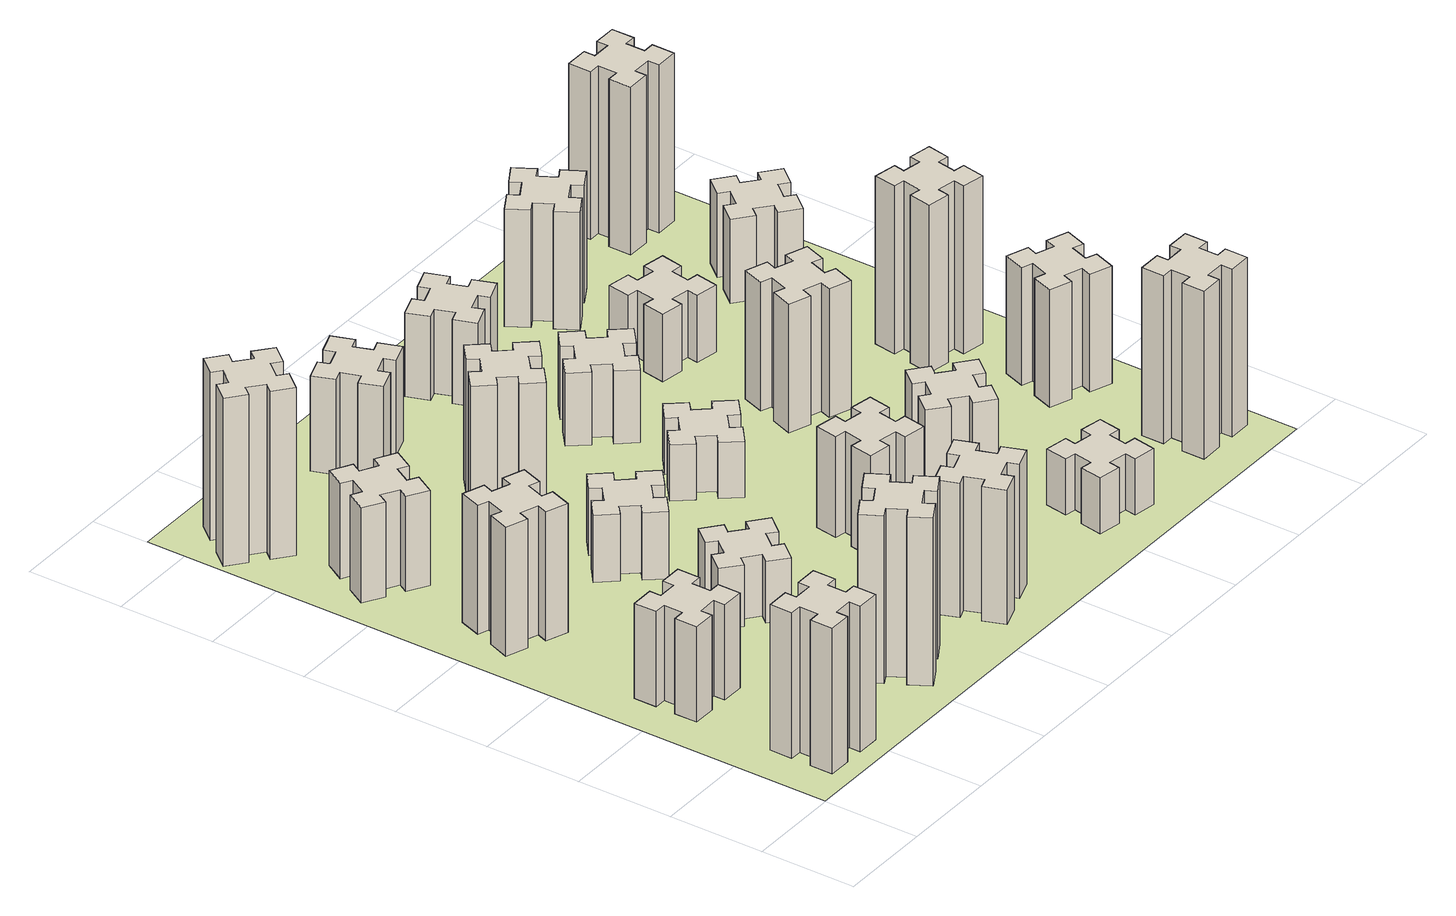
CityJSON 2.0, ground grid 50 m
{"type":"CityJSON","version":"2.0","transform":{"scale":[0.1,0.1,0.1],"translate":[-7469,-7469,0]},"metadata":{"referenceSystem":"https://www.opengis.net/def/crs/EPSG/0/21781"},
"CityObjects":{
"building1":{"type":"Building","attributes":{"class":"1000","function":"1000","usage":"1000","yearOfConstruction":2016,"roofType":"1000","measuredHeight":78,"storeysAboveGround":30,"storeysBelowGround":0},"geometry":[{"type":"Solid","lod":"1","boundaries":[[[[0,1,2,3,4,5,6,7,8,9,10,11,12,13,14,15,16,17,18,19]],[[17,16,20,21]],[[16,15,22,20]],[[15,14,23,22]],[[14,13,24,23]],[[13,12,25,24]],[[12,11,26,25]],[[11,10,27,26]],[[10,9,28,27]],[[9,8,29,28]],[[8,7,30,29]],[[7,6,31,30]],[[6,5,32,31]],[[5,4,33,32]],[[4,3,34,33]],[[3,2,35,34]],[[2,1,36,35]],[[1,0,37,36]],[[0,19,38,37]],[[19,18,39,38]],[[18,17,21,39]],[[24,25,26,27,28,29,30,31,32,33,34,35,36,37,38,39,21,20,22,23]]]]}]},
"building2":{"type":"Building","attributes":{"class":"1000","function":"1000","usage":"1000","yearOfConstruction":2016,"roofType":"1000","measuredHeight":51,"storeysAboveGround":30,"storeysBelowGround":0},"geometry":[{"type":"Solid","lod":"1","boundaries":[[[[40,41,42,43,44,45,46,47,48,49,50,51,52,53,54,55,56,57,58,59]],[[57,56,60,61]],[[56,55,62,60]],[[55,54,63,62]],[[54,53,64,63]],[[53,52,65,64]],[[52,51,66,65]],[[51,50,67,66]],[[50,49,68,67]],[[49,48,69,68]],[[48,47,70,69]],[[47,46,71,70]],[[46,45,72,71]],[[45,44,73,72]],[[44,43,74,73]],[[43,42,75,74]],[[42,41,76,75]],[[41,40,77,76]],[[40,59,78,77]],[[59,58,79,78]],[[58,57,61,79]],[[64,65,66,67,68,69,70,71,72,73,74,75,76,77,78,79,61,60,62,63]]]]}]},
"building3":{"type":"Building","attributes":{"class":"1000","function":"1000","usage":"1000","yearOfConstruction":2016,"roofType":"1000","measuredHeight":69,"storeysAboveGround":30,"storeysBelowGround":0},"geometry":[{"type":"Solid","lod":"1","boundaries":[[[[80,81,82,83,84,85,86,87,88,89,90,91,92,93,94,95,96,97,98,99]],[[97,96,100,101]],[[96,95,102,100]],[[95,94,103,102]],[[94,93,104,103]],[[93,92,105,104]],[[92,91,106,105]],[[91,90,107,106]],[[90,89,108,107]],[[89,88,109,108]],[[88,87,110,109]],[[87,86,111,110]],[[86,85,112,111]],[[85,84,113,112]],[[84,83,114,113]],[[83,82,115,114]],[[82,81,116,115]],[[81,80,117,116]],[[80,99,118,117]],[[99,98,119,118]],[[98,97,101,119]],[[104,105,106,107,108,109,110,111,112,113,114,115,116,117,118,119,101,100,102,103]]]]}]},
"building4":{"type":"Building","attributes":{"class":"1000","function":"1000","usage":"1000","yearOfConstruction":2016,"roofType":"1000","measuredHeight":51,"storeysAboveGround":30,"storeysBelowGround":0},"geometry":[{"type":"Solid","lod":"1","boundaries":[[[[120,121,122,123,124,125,126,127,128,129,130,131,132,133,134,135,136,137,138,139]],[[137,136,140,141]],[[136,135,142,140]],[[135,134,143,142]],[[134,133,144,143]],[[133,132,145,144]],[[132,131,146,145]],[[131,130,147,146]],[[130,129,148,147]],[[129,128,149,148]],[[128,127,150,149]],[[127,126,151,150]],[[126,125,152,151]],[[125,124,153,152]],[[124,123,154,153]],[[123,122,155,154]],[[122,121,156,155]],[[121,120,157,156]],[[120,139,158,157]],[[139,138,159,158]],[[138,137,141,159]],[[144,145,146,147,148,149,150,151,152,153,154,155,156,157,158,159,141,140,142,143]]]]}]},
"building5":{"type":"Building","attributes":{"class":"1000","function":"1000","usage":"1000","yearOfConstruction":2016,"roofType":"1000","measuredHeight":90,"storeysAboveGround":30,"storeysBelowGround":0},"geometry":[{"type":"Solid","lod":"1","boundaries":[[[[160,161,162,163,164,165,166,167,168,169,170,171,172,173,174,175,176,177,178,179]],[[177,176,180,181]],[[176,175,182,180]],[[175,174,183,182]],[[174,173,184,183]],[[173,172,185,184]],[[172,171,186,185]],[[171,170,187,186]],[[170,169,188,187]],[[169,168,189,188]],[[168,167,190,189]],[[167,166,191,190]],[[166,165,192,191]],[[165,164,193,192]],[[164,163,194,193]],[[163,162,195,194]],[[162,161,196,195]],[[161,160,197,196]],[[160,179,198,197]],[[179,178,199,198]],[[178,177,181,199]],[[184,185,186,187,188,189,190,191,192,193,194,195,196,197,198,199,181,180,182,183]]]]}]},
"building6":{"type":"Building","attributes":{"class":"1000","function":"1000","usage":"1000","yearOfConstruction":2016,"roofType":"1000","measuredHeight":90,"storeysAboveGround":30,"storeysBelowGround":0},"geometry":[{"type":"Solid","lod":"1","boundaries":[[[[200,201,202,203,204,205,206,207,208,209,210,211,212,213,214,215,216,217,218,219]],[[217,216,220,221]],[[216,215,222,220]],[[215,214,223,222]],[[214,213,224,223]],[[213,212,225,224]],[[212,211,226,225]],[[211,210,227,226]],[[210,209,228,227]],[[209,208,229,228]],[[208,207,230,229]],[[207,206,231,230]],[[206,205,232,231]],[[205,204,233,232]],[[204,203,234,233]],[[203,202,235,234]],[[202,201,236,235]],[[201,200,237,236]],[[200,219,238,237]],[[219,218,239,238]],[[218,217,221,239]],[[224,225,226,227,228,229,230,231,232,233,234,235,236,237,238,239,221,220,222,223]]]]}]},
"building7":{"type":"Building","attributes":{"class":"1000","function":"1000","usage":"1000","yearOfConstruction":2016,"roofType":"1000","measuredHeight":33,"storeysAboveGround":30,"storeysBelowGround":0},"geometry":[{"type":"Solid","lod":"1","boundaries":[[[[240,241,242,243,244,245,246,247,248,249,250,251,252,253,254,255,256,257,258,259]],[[257,256,260,261]],[[256,255,262,260]],[[255,254,263,262]],[[254,253,264,263]],[[253,252,265,264]],[[252,251,266,265]],[[251,250,267,266]],[[250,249,268,267]],[[249,248,269,268]],[[248,247,270,269]],[[247,246,271,270]],[[246,245,272,271]],[[245,244,273,272]],[[244,243,274,273]],[[243,242,275,274]],[[242,241,276,275]],[[241,240,277,276]],[[240,259,278,277]],[[259,258,279,278]],[[258,257,261,279]],[[264,265,266,267,268,269,270,271,272,273,274,275,276,277,278,279,261,260,262,263]]]]}]},
"building8":{"type":"Building","attributes":{"class":"1000","function":"1000","usage":"1000","yearOfConstruction":2016,"roofType":"1000","measuredHeight":36,"storeysAboveGround":30,"storeysBelowGround":0},"geometry":[{"type":"Solid","lod":"1","boundaries":[[[[280,281,282,283,284,285,286,287,288,289,290,291,292,293,294,295,296,297,298,299]],[[297,296,300,301]],[[296,295,302,300]],[[295,294,303,302]],[[294,293,304,303]],[[293,292,305,304]],[[292,291,306,305]],[[291,290,307,306]],[[290,289,308,307]],[[289,288,309,308]],[[288,287,310,309]],[[287,286,311,310]],[[286,285,312,311]],[[285,284,313,312]],[[284,283,314,313]],[[283,282,315,314]],[[282,281,316,315]],[[281,280,317,316]],[[280,299,318,317]],[[299,298,319,318]],[[298,297,301,319]],[[304,305,306,307,308,309,310,311,312,313,314,315,316,317,318,319,301,300,302,303]]]]}]},
"building9":{"type":"Building","attributes":{"class":"1000","function":"1000","usage":"1000","yearOfConstruction":2016,"roofType":"1000","measuredHeight":72,"storeysAboveGround":30,"storeysBelowGround":0},"geometry":[{"type":"Solid","lod":"1","boundaries":[[[[320,321,322,323,324,325,326,327,328,329,330,331,332,333,334,335,336,337,338,339]],[[337,336,340,341]],[[336,335,342,340]],[[335,334,343,342]],[[334,333,344,343]],[[333,332,345,344]],[[332,331,346,345]],[[331,330,347,346]],[[330,329,348,347]],[[329,328,349,348]],[[328,327,350,349]],[[327,326,351,350]],[[326,325,352,351]],[[325,324,353,352]],[[324,323,354,353]],[[323,322,355,354]],[[322,321,356,355]],[[321,320,357,356]],[[320,339,358,357]],[[339,338,359,358]],[[338,337,341,359]],[[344,345,346,347,348,349,350,351,352,353,354,355,356,357,358,359,341,340,342,343]]]]}]},
"building10":{"type":"Building","attributes":{"class":"1000","function":"1000","usage":"1000","yearOfConstruction":2016,"roofType":"1000","measuredHeight":72,"storeysAboveGround":30,"storeysBelowGround":0},"geometry":[{"type":"Solid","lod":"1","boundaries":[[[[360,361,362,363,364,365,366,367,368,369,370,371,372,373,374,375,376,377,378,379]],[[377,376,380,381]],[[376,375,382,380]],[[375,374,383,382]],[[374,373,384,383]],[[373,372,385,384]],[[372,371,386,385]],[[371,370,387,386]],[[370,369,388,387]],[[369,368,389,388]],[[368,367,390,389]],[[367,366,391,390]],[[366,365,392,391]],[[365,364,393,392]],[[364,363,394,393]],[[363,362,395,394]],[[362,361,396,395]],[[361,360,397,396]],[[360,379,398,397]],[[379,378,399,398]],[[378,377,381,399]],[[384,385,386,387,388,389,390,391,392,393,394,395,396,397,398,399,381,380,382,383]]]]}]},
"building11":{"type":"Building","attributes":{"class":"1000","function":"1000","usage":"1000","yearOfConstruction":2016,"roofType":"1000","measuredHeight":51,"storeysAboveGround":30,"storeysBelowGround":0},"geometry":[{"type":"Solid","lod":"1","boundaries":[[[[400,401,402,403,404,405,406,407,408,409,410,411,412,413,414,415,416,417,418,419]],[[417,416,420,421]],[[416,415,422,420]],[[415,414,423,422]],[[414,413,424,423]],[[413,412,425,424]],[[412,411,426,425]],[[411,410,427,426]],[[410,409,428,427]],[[409,408,429,428]],[[408,407,430,429]],[[407,406,431,430]],[[406,405,432,431]],[[405,404,433,432]],[[404,403,434,433]],[[403,402,435,434]],[[402,401,436,435]],[[401,400,437,436]],[[400,419,438,437]],[[419,418,439,438]],[[418,417,421,439]],[[424,425,426,427,428,429,430,431,432,433,434,435,436,437,438,439,421,420,422,423]]]]}]},
"building12":{"type":"Building","attributes":{"class":"1000","function":"1000","usage":"1000","yearOfConstruction":2016,"roofType":"1000","measuredHeight":54,"storeysAboveGround":30,"storeysBelowGround":0},"geometry":[{"type":"Solid","lod":"1","boundaries":[[[[440,441,442,443,444,445,446,447,448,449,450,451,452,453,454,455,456,457,458,459]],[[457,456,460,461]],[[456,455,462,460]],[[455,454,463,462]],[[454,453,464,463]],[[453,452,465,464]],[[452,451,466,465]],[[451,450,467,466]],[[450,449,468,467]],[[449,448,469,468]],[[448,447,470,469]],[[447,446,471,470]],[[446,445,472,471]],[[445,444,473,472]],[[444,443,474,473]],[[443,442,475,474]],[[442,441,476,475]],[[441,440,477,476]],[[440,459,478,477]],[[459,458,479,478]],[[458,457,461,479]],[[464,465,466,467,468,469,470,471,472,473,474,475,476,477,478,479,461,460,462,463]]]]}]},
"building13":{"type":"Building","attributes":{"class":"1000","function":"1000","usage":"1000","yearOfConstruction":2016,"roofType":"1000","measuredHeight":30,"storeysAboveGround":30,"storeysBelowGround":0},"geometry":[{"type":"Solid","lod":"1","boundaries":[[[[480,481,482,483,484,485,486,487,488,489,490,491,492,493,494,495,496,497,498,499]],[[497,496,500,501]],[[496,495,502,500]],[[495,494,503,502]],[[494,493,504,503]],[[493,492,505,504]],[[492,491,506,505]],[[491,490,507,506]],[[490,489,508,507]],[[489,488,509,508]],[[488,487,510,509]],[[487,486,511,510]],[[486,485,512,511]],[[485,484,513,512]],[[484,483,514,513]],[[483,482,515,514]],[[482,481,516,515]],[[481,480,517,516]],[[480,499,518,517]],[[499,498,519,518]],[[498,497,501,519]],[[504,505,506,507,508,509,510,511,512,513,514,515,516,517,518,519,501,500,502,503]]]]}]},
"building14":{"type":"Building","attributes":{"class":"1000","function":"1000","usage":"1000","yearOfConstruction":2016,"roofType":"1000","measuredHeight":39,"storeysAboveGround":30,"storeysBelowGround":0},"geometry":[{"type":"Solid","lod":"1","boundaries":[[[[520,521,522,523,524,525,526,527,528,529,530,531,532,533,534,535,536,537,538,539]],[[537,536,540,541]],[[536,535,542,540]],[[535,534,543,542]],[[534,533,544,543]],[[533,532,545,544]],[[532,531,546,545]],[[531,530,547,546]],[[530,529,548,547]],[[529,528,549,548]],[[528,527,550,549]],[[527,526,551,550]],[[526,525,552,551]],[[525,524,553,552]],[[524,523,554,553]],[[523,522,555,554]],[[522,521,556,555]],[[521,520,557,556]],[[520,539,558,557]],[[539,538,559,558]],[[538,537,541,559]],[[544,545,546,547,548,549,550,551,552,553,554,555,556,557,558,559,541,540,542,543]]]]}]},
"building15":{"type":"Building","attributes":{"class":"1000","function":"1000","usage":"1000","yearOfConstruction":2016,"roofType":"1000","measuredHeight":30,"storeysAboveGround":30,"storeysBelowGround":0},"geometry":[{"type":"Solid","lod":"1","boundaries":[[[[560,561,562,563,564,565,566,567,568,569,570,571,572,573,574,575,576,577,578,579]],[[577,576,580,581]],[[576,575,582,580]],[[575,574,583,582]],[[574,573,584,583]],[[573,572,585,584]],[[572,571,586,585]],[[571,570,587,586]],[[570,569,588,587]],[[569,568,589,588]],[[568,567,590,589]],[[567,566,591,590]],[[566,565,592,591]],[[565,564,593,592]],[[564,563,594,593]],[[563,562,595,594]],[[562,561,596,595]],[[561,560,597,596]],[[560,579,598,597]],[[579,578,599,598]],[[578,577,581,599]],[[584,585,586,587,588,589,590,591,592,593,594,595,596,597,598,599,581,580,582,583]]]]}]},
"building16":{"type":"Building","attributes":{"class":"1000","function":"1000","usage":"1000","yearOfConstruction":2016,"roofType":"1000","measuredHeight":45,"storeysAboveGround":30,"storeysBelowGround":0},"geometry":[{"type":"Solid","lod":"1","boundaries":[[[[600,601,602,603,604,605,606,607,608,609,610,611,612,613,614,615,616,617,618,619]],[[617,616,620,621]],[[616,615,622,620]],[[615,614,623,622]],[[614,613,624,623]],[[613,612,625,624]],[[612,611,626,625]],[[611,610,627,626]],[[610,609,628,627]],[[609,608,629,628]],[[608,607,630,629]],[[607,606,631,630]],[[606,605,632,631]],[[605,604,633,632]],[[604,603,634,633]],[[603,602,635,634]],[[602,601,636,635]],[[601,600,637,636]],[[600,619,638,637]],[[619,618,639,638]],[[618,617,621,639]],[[624,625,626,627,628,629,630,631,632,633,634,635,636,637,638,639,621,620,622,623]]]]}]},
"building17":{"type":"Building","attributes":{"class":"1000","function":"1000","usage":"1000","yearOfConstruction":2016,"roofType":"1000","measuredHeight":42,"storeysAboveGround":30,"storeysBelowGround":0},"geometry":[{"type":"Solid","lod":"1","boundaries":[[[[640,641,642,643,644,645,646,647,648,649,650,651,652,653,654,655,656,657,658,659]],[[657,656,660,661]],[[656,655,662,660]],[[655,654,663,662]],[[654,653,664,663]],[[653,652,665,664]],[[652,651,666,665]],[[651,650,667,666]],[[650,649,668,667]],[[649,648,669,668]],[[648,647,670,669]],[[647,646,671,670]],[[646,645,672,671]],[[645,644,673,672]],[[644,643,674,673]],[[643,642,675,674]],[[642,641,676,675]],[[641,640,677,676]],[[640,659,678,677]],[[659,658,679,678]],[[658,657,661,679]],[[664,665,666,667,668,669,670,671,672,673,674,675,676,677,678,679,661,660,662,663]]]]}]},
"building18":{"type":"Building","attributes":{"class":"1000","function":"1000","usage":"1000","yearOfConstruction":2016,"roofType":"1000","measuredHeight":69,"storeysAboveGround":30,"storeysBelowGround":0},"geometry":[{"type":"Solid","lod":"1","boundaries":[[[[680,681,682,683,684,685,686,687,688,689,690,691,692,693,694,695,696,697,698,699]],[[697,696,700,701]],[[696,695,702,700]],[[695,694,703,702]],[[694,693,704,703]],[[693,692,705,704]],[[692,691,706,705]],[[691,690,707,706]],[[690,689,708,707]],[[689,688,709,708]],[[688,687,710,709]],[[687,686,711,710]],[[686,685,712,711]],[[685,684,713,712]],[[684,683,714,713]],[[683,682,715,714]],[[682,681,716,715]],[[681,680,717,716]],[[680,699,718,717]],[[699,698,719,718]],[[698,697,701,719]],[[704,705,706,707,708,709,710,711,712,713,714,715,716,717,718,719,701,700,702,703]]]]}]},
"building19":{"type":"Building","attributes":{"class":"1000","function":"1000","usage":"1000","yearOfConstruction":2016,"roofType":"1000","measuredHeight":36,"storeysAboveGround":30,"storeysBelowGround":0},"geometry":[{"type":"Solid","lod":"1","boundaries":[[[[720,721,722,723,724,725,726,727,728,729,730,731,732,733,734,735,736,737,738,739]],[[737,736,740,741]],[[736,735,742,740]],[[735,734,743,742]],[[734,733,744,743]],[[733,732,745,744]],[[732,731,746,745]],[[731,730,747,746]],[[730,729,748,747]],[[729,728,749,748]],[[728,727,750,749]],[[727,726,751,750]],[[726,725,752,751]],[[725,724,753,752]],[[724,723,754,753]],[[723,722,755,754]],[[722,721,756,755]],[[721,720,757,756]],[[720,739,758,757]],[[739,738,759,758]],[[738,737,741,759]],[[744,745,746,747,748,749,750,751,752,753,754,755,756,757,758,759,741,740,742,743]]]]}]},
"building20":{"type":"Building","attributes":{"class":"1000","function":"1000","usage":"1000","yearOfConstruction":2016,"roofType":"1000","measuredHeight":90,"storeysAboveGround":30,"storeysBelowGround":0},"geometry":[{"type":"Solid","lod":"1","boundaries":[[[[760,761,762,763,764,765,766,767,768,769,770,771,772,773,774,775,776,777,778,779]],[[777,776,780,781]],[[776,775,782,780]],[[775,774,783,782]],[[774,773,784,783]],[[773,772,785,784]],[[772,771,786,785]],[[771,770,787,786]],[[770,769,788,787]],[[769,768,789,788]],[[768,767,790,789]],[[767,766,791,790]],[[766,765,792,791]],[[765,764,793,792]],[[764,763,794,793]],[[763,762,795,794]],[[762,761,796,795]],[[761,760,797,796]],[[760,779,798,797]],[[779,778,799,798]],[[778,777,781,799]],[[784,785,786,787,788,789,790,791,792,793,794,795,796,797,798,799,781,780,782,783]]]]}]},
"building21":{"type":"Building","attributes":{"class":"1000","function":"1000","usage":"1000","yearOfConstruction":2016,"roofType":"1000","measuredHeight":63,"storeysAboveGround":30,"storeysBelowGround":0},"geometry":[{"type":"Solid","lod":"1","boundaries":[[[[800,801,802,803,804,805,806,807,808,809,810,811,812,813,814,815,816,817,818,819]],[[817,816,820,821]],[[816,815,822,820]],[[815,814,823,822]],[[814,813,824,823]],[[813,812,825,824]],[[812,811,826,825]],[[811,810,827,826]],[[810,809,828,827]],[[809,808,829,828]],[[808,807,830,829]],[[807,806,831,830]],[[806,805,832,831]],[[805,804,833,832]],[[804,803,834,833]],[[803,802,835,834]],[[802,801,836,835]],[[801,800,837,836]],[[800,819,838,837]],[[819,818,839,838]],[[818,817,821,839]],[[824,825,826,827,828,829,830,831,832,833,834,835,836,837,838,839,821,820,822,823]]]]}]},
"building22":{"type":"Building","attributes":{"class":"1000","function":"1000","usage":"1000","yearOfConstruction":2016,"roofType":"1000","measuredHeight":63,"storeysAboveGround":30,"storeysBelowGround":0},"geometry":[{"type":"Solid","lod":"1","boundaries":[[[[840,841,842,843,844,845,846,847,848,849,850,851,852,853,854,855,856,857,858,859]],[[857,856,860,861]],[[856,855,862,860]],[[855,854,863,862]],[[854,853,864,863]],[[853,852,865,864]],[[852,851,866,865]],[[851,850,867,866]],[[850,849,868,867]],[[849,848,869,868]],[[848,847,870,869]],[[847,846,871,870]],[[846,845,872,871]],[[845,844,873,872]],[[844,843,874,873]],[[843,842,875,874]],[[842,841,876,875]],[[841,840,877,876]],[[840,859,878,877]],[[859,858,879,878]],[[858,857,861,879]],[[864,865,866,867,868,869,870,871,872,873,874,875,876,877,878,879,861,860,862,863]]]]}]},
"building23":{"type":"Building","attributes":{"class":"1000","function":"1000","usage":"1000","yearOfConstruction":2016,"roofType":"1000","measuredHeight":90,"storeysAboveGround":30,"storeysBelowGround":0},"geometry":[{"type":"Solid","lod":"1","boundaries":[[[[880,881,882,883,884,885,886,887,888,889,890,891,892,893,894,895,896,897,898,899]],[[897,896,900,901]],[[896,895,902,900]],[[895,894,903,902]],[[894,893,904,903]],[[893,892,905,904]],[[892,891,906,905]],[[891,890,907,906]],[[890,889,908,907]],[[889,888,909,908]],[[888,887,910,909]],[[887,886,911,910]],[[886,885,912,911]],[[885,884,913,912]],[[884,883,914,913]],[[883,882,915,914]],[[882,881,916,915]],[[881,880,917,916]],[[880,899,918,917]],[[899,898,919,918]],[[898,897,901,919]],[[904,905,906,907,908,909,910,911,912,913,914,915,916,917,918,919,901,900,902,903]]]]}]},
"building24":{"type":"Building","attributes":{"class":"1000","function":"1000","usage":"1000","yearOfConstruction":2016,"roofType":"1000","measuredHeight":45,"storeysAboveGround":30,"storeysBelowGround":0},"geometry":[{"type":"Solid","lod":"1","boundaries":[[[[920,921,922,923,924,925,926,927,928,929,930,931,932,933,934,935,936,937,938,939]],[[937,936,940,941]],[[936,935,942,940]],[[935,934,943,942]],[[934,933,944,943]],[[933,932,945,944]],[[932,931,946,945]],[[931,930,947,946]],[[930,929,948,947]],[[929,928,949,948]],[[928,927,950,949]],[[927,926,951,950]],[[926,925,952,951]],[[925,924,953,952]],[[924,923,954,953]],[[923,922,955,954]],[[922,921,956,955]],[[921,920,957,956]],[[920,939,958,957]],[[939,938,959,958]],[[938,937,941,959]],[[944,945,946,947,948,949,950,951,952,953,954,955,956,957,958,959,941,940,942,943]]]]}]},
"building25":{"type":"Building","attributes":{"class":"1000","function":"1000","usage":"1000","yearOfConstruction":2016,"roofType":"1000","measuredHeight":90,"storeysAboveGround":30,"storeysBelowGround":0},"geometry":[{"type":"Solid","lod":"1","boundaries":[[[[960,961,962,963,964,965,966,967,968,969,970,971,972,973,974,975,976,977,978,979]],[[977,976,980,981]],[[976,975,982,980]],[[975,974,983,982]],[[974,973,984,983]],[[973,972,985,984]],[[972,971,986,985]],[[971,970,987,986]],[[970,969,988,987]],[[969,968,989,988]],[[968,967,990,989]],[[967,966,991,990]],[[966,965,992,991]],[[965,964,993,992]],[[964,963,994,993]],[[963,962,995,994]],[[962,961,996,995]],[[961,960,997,996]],[[960,979,998,997]],[[979,978,999,998]],[[978,977,981,999]],[[984,985,986,987,988,989,990,991,992,993,994,995,996,997,998,999,981,980,982,983]]]]}]},
"landuse1":{"type":"LandUse","attributes":{"name":"plot1","function":"1010"},"geometry":[{"type":"MultiSurface","lod":"1","boundaries":[[[1000,1001,1002,1003]]]}]}
},
"vertices":[
[265,325,0],[265,225,0],[205,225,0],[205,105,0],[325,105,0],[325,165,0],[425,165,0],[425,105,0],[545,105,0],[545,225,0],[485,225,0],[485,325,0],[545,325,0],[545,445,0],[425,445,0],[425,385,0],[325,385,0],[325,445,0],[205,445,0],[205,325,0],[325,385,780],[325,445,780],[425,385,780],[425,445,780],[545,445,780],[545,325,780],[485,325,780],[485,225,780],[545,225,780],[545,105,780],[425,105,780],[425,165,780],[325,165,780],[325,105,780],[205,105,780],[205,225,780],[265,225,780],[265,325,780],[205,325,780],[205,445,780],
[265,1065,0],[265,965,0],[205,965,0],[205,845,0],[325,845,0],[325,905,0],[425,905,0],[425,845,0],[545,845,0],[545,965,0],[485,965,0],[485,1065,0],[545,1065,0],[545,1185,0],[425,1185,0],[425,1125,0],[325,1125,0],[325,1185,0],[205,1185,0],[205,1065,0],[325,1125,510],[325,1185,510],[425,1125,510],[425,1185,510],[545,1185,510],[545,1065,510],[485,1065,510],[485,965,510],[545,965,510],[545,845,510],[425,845,510],[425,905,510],[325,905,510],[325,845,510],[205,845,510],[205,965,510],[265,965,510],[265,1065,510],[205,1065,510],[205,1185,510],
[291,1869,0],[385,1835,0],[364,1779,0],[477,1737,0],[518,1850,0],[462,1871,0],[496,1965,0],[552,1944,0],[593,2057,0],[480,2098,0],[460,2042,0],[366,2076,0],[387,2132,0],[274,2173,0],[233,2060,0],[289,2040,0],[255,1946,0],[199,1967,0],[157,1854,0],[270,1813,0],[255,1946,690],[199,1967,690],[289,2040,690],[233,2060,690],[274,2173,690],[387,2132,690],[366,2076,690],[460,2042,690],[480,2098,690],[593,2057,690],[552,1944,690],[496,1965,690],[462,1871,690],[518,1850,690],[477,1737,690],[364,1779,690],[385,1835,690],[291,1869,690],[270,1813,690],[157,1854,690],
[446,2597,0],[496,2684,0],[548,2654,0],[608,2758,0],[504,2818,0],[474,2766,0],[387,2816,0],[417,2868,0],[313,2928,0],[253,2824,0],[305,2794,0],[255,2707,0],[203,2737,0],[143,2633,0],[247,2573,0],[277,2625,0],[364,2575,0],[334,2523,0],[438,2463,0],[498,2567,0],[364,2575,510],[334,2523,510],[277,2625,510],[247,2573,510],[143,2633,510],[203,2737,510],[255,2707,510],[305,2794,510],[253,2824,510],[313,2928,510],[417,2868,510],[387,2816,510],[474,2766,510],[504,2818,510],[608,2758,510],[548,2654,510],[496,2684,510],[446,2597,510],[498,2567,510],[438,2463,510],
[1127,255,0],[1214,305,0],[1244,253,0],[1348,313,0],[1288,417,0],[1236,387,0],[1186,474,0],[1238,504,0],[1178,608,0],[1074,548,0],[1104,496,0],[1017,446,0],[987,498,0],[883,438,0],[943,334,0],[995,364,0],[1045,277,0],[993,247,0],[1053,143,0],[1157,203,0],[1045,277,900],[993,247,900],[995,364,900],[943,334,900],[883,438,900],[987,498,900],[1017,446,900],[1104,496,900],[1074,548,900],[1178,608,900],[1238,504,900],[1186,474,900],[1236,387,900],[1288,417,900],[1348,313,900],[1244,253,900],[1214,305,900],[1127,255,900],[1157,203,900],[1053,143,900],
[384,3387,0],[308,3452,0],[346,3498,0],[254,3575,0],[177,3483,0],[223,3444,0],[159,3368,0],[113,3406,0],[36,3314,0],[128,3237,0],[166,3283,0],[243,3219,0],[204,3173,0],[296,3096,0],[373,3188,0],[327,3226,0],[392,3303,0],[438,3264,0],[515,3356,0],[423,3433,0],[392,3303,900],[438,3264,900],[327,3226,900],[373,3188,900],[296,3096,900],[204,3173,900],[243,3219,900],[166,3283,900],[128,3237,900],[36,3314,900],[113,3406,900],[159,3368,900],[223,3444,900],[177,3483,900],[254,3575,900],[346,3498,900],[308,3452,900],[384,3387,900],[423,3433,900],[515,3356,900],
[1224,1267,0],[1148,1332,0],[1186,1378,0],[1094,1455,0],[1017,1363,0],[1063,1324,0],[999,1248,0],[953,1286,0],[876,1194,0],[968,1117,0],[1006,1163,0],[1083,1099,0],[1044,1053,0],[1136,976,0],[1213,1068,0],[1167,1106,0],[1232,1183,0],[1278,1144,0],[1355,1236,0],[1263,1313,0],[1232,1183,330],[1278,1144,330],[1167,1106,330],[1213,1068,330],[1136,976,330],[1044,1053,330],[1083,1099,330],[1006,1163,330],[968,1117,330],[876,1194,330],[953,1286,330],[999,1248,330],[1063,1324,330],[1017,1363,330],[1094,1455,330],[1186,1378,330],[1148,1332,330],[1224,1267,330],[1263,1313,330],[1355,1236,330],
[1083,1972,0],[1006,1907,0],[968,1953,0],[876,1876,0],[953,1784,0],[999,1823,0],[1063,1746,0],[1017,1708,0],[1094,1616,0],[1186,1693,0],[1148,1739,0],[1224,1803,0],[1263,1757,0],[1355,1834,0],[1278,1926,0],[1232,1888,0],[1167,1964,0],[1213,2003,0],[1136,2095,0],[1044,2018,0],[1167,1964,360],[1213,2003,360],[1232,1888,360],[1278,1926,360],[1355,1834,360],[1263,1757,360],[1224,1803,360],[1148,1739,360],[1186,1693,360],[1094,1616,360],[1017,1708,360],[1063,1746,360],[999,1823,360],[953,1784,360],[876,1876,360],[968,1953,360],[1006,1907,360],[1083,1972,360],[1044,2018,360],[1136,2095,360],
[1765,496,0],[1671,462,0],[1650,518,0],[1537,477,0],[1579,364,0],[1635,385,0],[1669,291,0],[1613,270,0],[1654,157,0],[1767,199,0],[1746,255,0],[1840,289,0],[1860,233,0],[1973,274,0],[1932,387,0],[1876,366,0],[1842,460,0],[1898,480,0],[1857,593,0],[1744,552,0],[1842,460,720],[1898,480,720],[1876,366,720],[1932,387,720],[1973,274,720],[1860,233,720],[1840,289,720],[1746,255,720],[1767,199,720],[1654,157,720],[1613,270,720],[1669,291,720],[1635,385,720],[1579,364,720],[1537,477,720],[1650,518,720],[1671,462,720],[1765,496,720],[1744,552,720],[1857,593,720],
[1099,2563,0],[1163,2486,0],[1117,2448,0],[1194,2356,0],[1286,2433,0],[1248,2479,0],[1324,2543,0],[1363,2497,0],[1455,2574,0],[1378,2666,0],[1332,2628,0],[1267,2704,0],[1313,2743,0],[1236,2835,0],[1144,2758,0],[1183,2712,0],[1106,2647,0],[1068,2693,0],[976,2616,0],[1053,2524,0],[1106,2647,720],[1068,2693,720],[1183,2712,720],[1144,2758,720],[1236,2835,720],[1313,2743,720],[1267,2704,720],[1332,2628,720],[1378,2666,720],[1455,2574,720],[1363,2497,720],[1324,2543,720],[1248,2479,720],[1286,2433,720],[1194,2356,720],[1117,2448,720],[1163,2486,720],[1099,2563,720],[1053,2524,720],[976,2616,720],
[1125,3456,0],[1031,3422,0],[1010,3478,0],[897,3437,0],[939,3324,0],[995,3345,0],[1029,3251,0],[973,3230,0],[1014,3117,0],[1127,3159,0],[1106,3215,0],[1200,3249,0],[1220,3193,0],[1333,3234,0],[1292,3347,0],[1236,3326,0],[1202,3420,0],[1258,3440,0],[1217,3553,0],[1104,3512,0],[1202,3420,510],[1258,3440,510],[1236,3326,510],[1292,3347,510],[1333,3234,510],[1220,3193,510],[1200,3249,510],[1106,3215,510],[1127,3159,510],[1014,3117,510],[973,3230,510],[1029,3251,510],[995,3345,510],[939,3324,510],[897,3437,510],[1010,3478,510],[1031,3422,510],[1125,3456,510],[1104,3512,510],[1217,3553,510],
[2055,1047,0],[2072,1145,0],[2131,1135,0],[2152,1253,0],[2034,1274,0],[2024,1215,0],[1925,1232,0],[1936,1291,0],[1817,1312,0],[1797,1194,0],[1856,1184,0],[1838,1085,0],[1779,1096,0],[1758,977,0],[1877,957,0],[1887,1016,0],[1985,998,0],[1975,939,0],[2093,918,0],[2114,1037,0],[1985,998,540],[1975,939,540],[1887,1016,540],[1877,957,540],[1758,977,540],[1779,1096,540],[1838,1085,540],[1856,1184,540],[1797,1194,540],[1817,1312,540],[1936,1291,540],[1925,1232,540],[2024,1215,540],[2034,1274,540],[2152,1253,540],[2131,1135,540],[2072,1145,540],[2055,1047,540],[2114,1037,540],[2093,918,540],
[1972,1988,0],[1907,2064,0],[1953,2103,0],[1876,2195,0],[1784,2118,0],[1823,2072,0],[1746,2007,0],[1708,2053,0],[1616,1976,0],[1693,1884,0],[1739,1923,0],[1803,1846,0],[1757,1808,0],[1834,1716,0],[1926,1793,0],[1888,1839,0],[1964,1903,0],[2003,1857,0],[2095,1934,0],[2018,2026,0],[1964,1903,300],[2003,1857,300],[1888,1839,300],[1926,1793,300],[1834,1716,300],[1757,1808,300],[1803,1846,300],[1739,1923,300],[1693,1884,300],[1616,1976,300],[1708,2053,300],[1746,2007,300],[1823,2072,300],[1784,2118,300],[1876,2195,300],[1953,2103,300],[1907,2064,300],[1972,1988,300],[2018,2026,300],[2095,1934,300],
[1988,2479,0],[2064,2543,0],[2103,2497,0],[2195,2574,0],[2118,2666,0],[2072,2628,0],[2007,2704,0],[2053,2743,0],[1976,2835,0],[1884,2758,0],[1923,2712,0],[1846,2647,0],[1808,2693,0],[1716,2616,0],[1793,2524,0],[1839,2563,0],[1903,2486,0],[1857,2448,0],[1934,2356,0],[2026,2433,0],[1903,2486,390],[1857,2448,390],[1839,2563,390],[1793,2524,390],[1716,2616,390],[1808,2693,390],[1846,2647,390],[1923,2712,390],[1884,2758,390],[1976,2835,390],[2053,2743,390],[2007,2704,390],[2072,2628,390],[2118,2666,390],[2195,2574,390],[2103,2497,390],[2064,2543,390],[1988,2479,390],[2026,2433,390],[1934,2356,390],
[2596,444,0],[2578,345,0],[2519,356,0],[2498,237,0],[2617,217,0],[2627,276,0],[2725,258,0],[2715,199,0],[2833,178,0],[2854,297,0],[2795,307,0],[2812,405,0],[2871,395,0],[2892,513,0],[2774,534,0],[2764,475,0],[2665,492,0],[2676,551,0],[2557,572,0],[2537,454,0],[2665,492,300],[2676,551,300],[2764,475,300],[2774,534,300],[2892,513,300],[2871,395,300],[2812,405,300],[2795,307,300],[2854,297,300],[2833,178,300],[2715,199,300],[2725,258,300],[2627,276,300],[2617,217,300],[2498,237,300],[2519,356,300],[2578,345,300],[2596,444,300],[2537,454,300],[2557,572,300],
[1865,3456,0],[1771,3422,0],[1750,3478,0],[1637,3437,0],[1679,3324,0],[1735,3345,0],[1769,3251,0],[1713,3230,0],[1754,3117,0],[1867,3159,0],[1846,3215,0],[1940,3249,0],[1960,3193,0],[2073,3234,0],[2032,3347,0],[1976,3326,0],[1942,3420,0],[1998,3440,0],[1957,3553,0],[1844,3512,0],[1942,3420,450],[1998,3440,450],[1976,3326,450],[2032,3347,450],[2073,3234,450],[1960,3193,450],[1940,3249,450],[1846,3215,450],[1867,3159,450],[1754,3117,450],[1713,3230,450],[1769,3251,450],[1735,3345,450],[1679,3324,450],[1637,3437,450],[1750,3478,450],[1771,3422,450],[1865,3456,450],[1844,3512,450],[1957,3553,450],
[2647,1006,0],[2712,1083,0],[2758,1044,0],[2835,1136,0],[2743,1213,0],[2704,1167,0],[2628,1232,0],[2666,1278,0],[2574,1355,0],[2497,1263,0],[2543,1224,0],[2479,1148,0],[2433,1186,0],[2356,1094,0],[2448,1017,0],[2486,1063,0],[2563,999,0],[2524,953,0],[2616,876,0],[2693,968,0],[2563,999,420],[2524,953,420],[2486,1063,420],[2448,1017,420],[2356,1094,420],[2433,1186,420],[2479,1148,420],[2543,1224,420],[2497,1263,420],[2574,1355,420],[2666,1278,420],[2628,1232,420],[2704,1167,420],[2743,1213,420],[2835,1136,420],[2758,1044,420],[2712,1083,420],[2647,1006,420],[2693,968,420],[2616,876,420],
[2682,1871,0],[2716,1965,0],[2772,1944,0],[2813,2057,0],[2700,2098,0],[2680,2042,0],[2586,2076,0],[2607,2132,0],[2494,2173,0],[2453,2060,0],[2509,2040,0],[2475,1946,0],[2419,1967,0],[2377,1854,0],[2490,1813,0],[2511,1869,0],[2605,1835,0],[2584,1779,0],[2697,1737,0],[2738,1850,0],[2605,1835,690],[2584,1779,690],[2511,1869,690],[2490,1813,690],[2377,1854,690],[2419,1967,690],[2475,1946,690],[2509,2040,690],[2453,2060,690],[2494,2173,690],[2607,2132,690],[2586,2076,690],[2680,2042,690],[2700,2098,690],[2813,2057,690],[2772,1944,690],[2716,1965,690],[2682,1871,690],[2738,1850,690],[2697,1737,690],
[2664,2795,0],[2565,2812,0],[2576,2871,0],[2457,2892,0],[2437,2774,0],[2496,2764,0],[2478,2665,0],[2419,2676,0],[2398,2557,0],[2517,2537,0],[2527,2596,0],[2625,2578,0],[2615,2519,0],[2733,2498,0],[2754,2617,0],[2695,2627,0],[2712,2725,0],[2771,2715,0],[2792,2833,0],[2674,2854,0],[2712,2725,360],[2771,2715,360],[2695,2627,360],[2754,2617,360],[2733,2498,360],[2615,2519,360],[2625,2578,360],[2527,2596,360],[2517,2537,360],[2398,2557,360],[2419,2676,360],[2478,2665,360],[2496,2764,360],[2437,2774,360],[2457,2892,360],[2576,2871,360],[2565,2812,360],[2664,2795,360],[2674,2854,360],[2792,2833,360],
[3325,425,0],[3325,325,0],[3265,325,0],[3265,205,0],[3385,205,0],[3385,265,0],[3485,265,0],[3485,205,0],[3605,205,0],[3605,325,0],[3545,325,0],[3545,425,0],[3605,425,0],[3605,545,0],[3485,545,0],[3485,485,0],[3385,485,0],[3385,545,0],[3265,545,0],[3265,425,0],[3385,485,900],[3385,545,900],[3485,485,900],[3485,545,900],[3605,545,900],[3605,425,900],[3545,425,900],[3545,325,900],[3605,325,900],[3605,205,900],[3485,205,900],[3485,265,900],[3385,265,900],[3385,205,900],[3265,205,900],[3265,325,900],[3325,325,900],[3325,425,900],[3265,425,900],[3265,545,900],
[2716,3347,0],[2666,3434,0],[2718,3464,0],[2658,3568,0],[2554,3508,0],[2584,3456,0],[2497,3406,0],[2467,3458,0],[2363,3398,0],[2423,3294,0],[2475,3324,0],[2525,3237,0],[2473,3207,0],[2533,3103,0],[2637,3163,0],[2607,3215,0],[2694,3265,0],[2724,3213,0],[2828,3273,0],[2768,3377,0],[2694,3265,630],[2724,3213,630],[2607,3215,630],[2637,3163,630],[2533,3103,630],[2473,3207,630],[2525,3237,630],[2475,3324,630],[2423,3294,630],[2363,3398,630],[2467,3458,630],[2497,3406,630],[2584,3456,630],[2554,3508,630],[2658,3568,630],[2718,3464,630],[2666,3434,630],[2716,3347,630],[2768,3377,630],[2828,3273,630],
[3351,1029,0],[3445,995,0],[3424,939,0],[3537,897,0],[3578,1010,0],[3522,1031,0],[3556,1125,0],[3612,1104,0],[3653,1217,0],[3540,1258,0],[3520,1202,0],[3426,1236,0],[3447,1292,0],[3334,1333,0],[3293,1220,0],[3349,1200,0],[3315,1106,0],[3259,1127,0],[3217,1014,0],[3330,973,0],[3315,1106,630],[3259,1127,630],[3349,1200,630],[3293,1220,630],[3334,1333,630],[3447,1292,630],[3426,1236,630],[3520,1202,630],[3540,1258,630],[3653,1217,630],[3612,1104,630],[3556,1125,630],[3522,1031,630],[3578,1010,630],[3537,897,630],[3424,939,630],[3445,995,630],[3351,1029,630],[3330,973,630],[3217,1014,630],
[3267,1656,0],[3365,1638,0],[3355,1579,0],[3473,1558,0],[3494,1677,0],[3435,1687,0],[3452,1785,0],[3511,1775,0],[3532,1893,0],[3414,1914,0],[3404,1855,0],[3305,1872,0],[3316,1931,0],[3197,1952,0],[3177,1834,0],[3236,1824,0],[3218,1725,0],[3159,1736,0],[3138,1617,0],[3257,1597,0],[3218,1725,900],[3159,1736,900],[3236,1824,900],[3177,1834,900],[3197,1952,900],[3316,1931,900],[3305,1872,900],[3404,1855,900],[3414,1914,900],[3532,1893,900],[3511,1775,900],[3452,1785,900],[3435,1687,900],[3494,1677,900],[3473,1558,900],[3355,1579,900],[3365,1638,900],[3267,1656,900],[3257,1597,900],[3138,1617,900],
[3444,2747,0],[3368,2812,0],[3406,2858,0],[3314,2935,0],[3237,2843,0],[3283,2804,0],[3219,2728,0],[3173,2766,0],[3096,2674,0],[3188,2597,0],[3226,2643,0],[3303,2579,0],[3264,2533,0],[3356,2456,0],[3433,2548,0],[3387,2586,0],[3452,2663,0],[3498,2624,0],[3575,2716,0],[3483,2793,0],[3452,2663,450],[3498,2624,450],[3387,2586,450],[3433,2548,450],[3356,2456,450],[3264,2533,450],[3303,2579,450],[3226,2643,450],[3188,2597,450],[3096,2674,450],[3173,2766,450],[3219,2728,450],[3283,2804,450],[3237,2843,450],[3314,2935,450],[3406,2858,450],[3368,2812,450],[3444,2747,450],[3483,2793,450],[3575,2716,450],
[3285,3325,0],[3385,3325,0],[3385,3265,0],[3505,3265,0],[3505,3385,0],[3445,3385,0],[3445,3485,0],[3505,3485,0],[3505,3605,0],[3385,3605,0],[3385,3545,0],[3285,3545,0],[3285,3605,0],[3165,3605,0],[3165,3485,0],[3225,3485,0],[3225,3385,0],[3165,3385,0],[3165,3265,0],[3285,3265,0],[3225,3385,900],[3165,3385,900],[3225,3485,900],[3165,3485,900],[3165,3605,900],[3285,3605,900],[3285,3545,900],[3385,3545,900],[3385,3605,900],[3505,3605,900],[3505,3485,900],[3445,3485,900],[3445,3385,900],[3505,3385,900],[3505,3265,900],[3385,3265,900],[3385,3325,900],[3285,3325,900],[3285,3265,900],[3165,3265,900],
[5,3705,0],[3705,3705,0],[3705,5,0],[5,5,0]
]}
